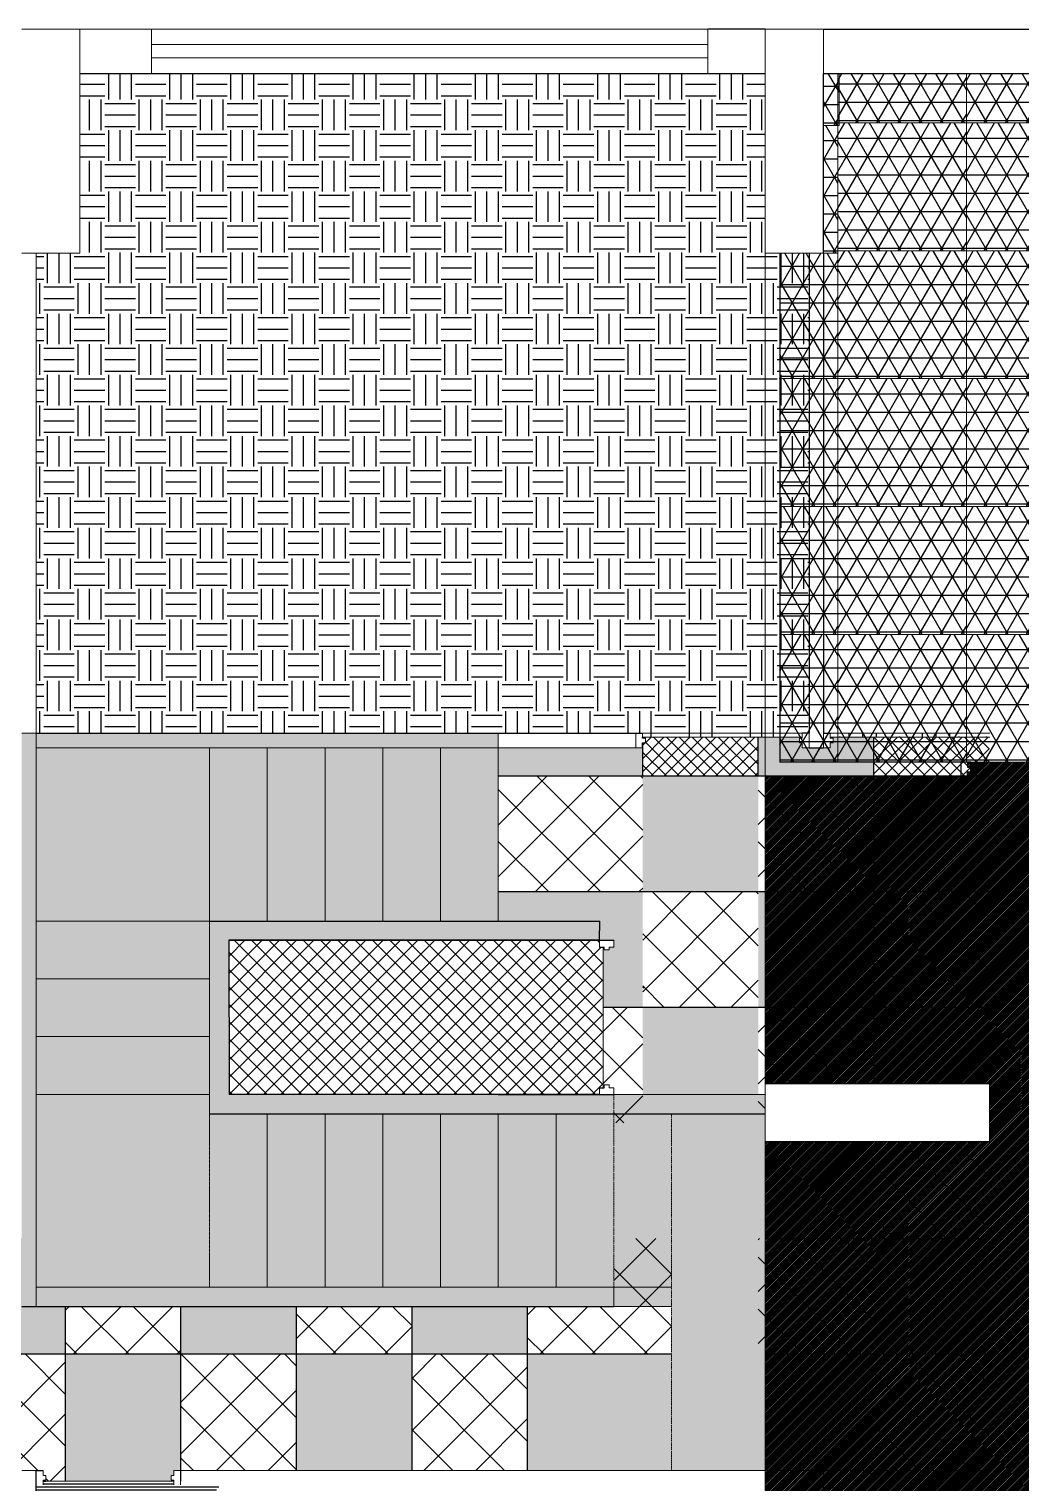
# Model space of a CAD drawing. Header units: millimetres. Extents: x 86441 to 190201, y 16532 to 98188.
# Drawn here: x 159692 to 164845, y 67977 to 75523 of the extents above; entities that cross this region are included whole.
import ezdxf

# ---------------------------------------------------------------- set-up
doc = ezdxf.new("R2010")
doc.units = ezdxf.units.MM
doc.header["$LTSCALE"] = 0.1
doc.linetypes.add('ACAD_ISO02W100', pattern=[15, 12, -3])
doc.linetypes.add('ACAD_ISO03W100', pattern=[30, 12, -18])
doc.layers.add('COLUMN', color=1, linetype='Continuous', lineweight=0)
doc.layers.add('WINDOW', color=5, linetype='Continuous', lineweight=0)
doc.layers.add('door_cad-block.com', color=27, linetype='Continuous')
doc.layers.add('furniture', color=252, linetype='Continuous')
pattern_1 = [(45, (66582.33, 38346.5), (-134.70384, 134.70384), []), (135, (66582.33, 38346.5), (-134.70384, -134.70384), [])]
pattern_2 = [(0, (66582.33, 38346.5), (158.75, 158.75), [158.75, -158.75]), (0, (66582.33, 38406.02), (158.75, 158.75), [158.75, -158.75]), (0, (66582.33, 38465.56), (158.75, 158.75), [158.75, -158.75]), (90, (66602.18, 38485.4), (-158.75, 158.75), [158.75, -158.75]), (90, (66661.7, 38485.4), (-158.75, 158.75), [158.75, -158.75]), (90, (66721.24, 38485.4), (-158.75, 158.75), [158.75, -158.75])]

msp = doc.modelspace()

# ---------------------------------------------------------------- hatches: boundary and pattern name
at = {"true_color": 0xa9420f, "transparency": 33554687}
h = msp.add_hatch(dxfattribs=at)
h.set_pattern_fill('EARTH', color=34, scale=25)
h.set_pattern_definition(pattern_2)
h.paths.add_polyline_path([(163743.9, 74359), (163516.9, 74359), (163516.9, 75291.7), (159956.9, 75291.7), (159956.9, 74359), (159729.9, 74359), (159729.9, 71868), (163743.9, 71868)])
h.paths.add_polyline_path([(160013.5, 72057.7), (160013.5, 72026.7)], flags=16)
at = {"true_color": 0x004a5e, "transparency": 33554534}
h = msp.add_hatch(dxfattribs=at)
h.set_pattern_fill('NET3', color=138, scale=30)
h.set_pattern_definition([(0, (51587.36, 62272.775), (0, 95.25), []), (60, (51587.36, 62272.775), (-82.48892, 47.625), []), (120, (51587.36, 62272.775), (-82.48892, -47.625), [])])
h.paths.add_polyline_path([(163899.6, 75293), (163818.9, 75293), (163818.9, 75023.3), (163899.6, 75023.3)])
at = {"true_color": 0x004a5e, "transparency": 33554636}
h = msp.add_hatch(dxfattribs=at)
h.set_pattern_fill('NET3', color=138, scale=30)
h.set_pattern_definition([(0, (52248.97, 62285.275), (0, 95.25), []), (60, (52248.97, 62285.275), (-82.48892, 47.625), []), (120, (52248.97, 62285.275), (-82.48892, -47.625), [])])
h.paths.add_polyline_path([(164561.5, 75293), (163894.1, 75293), (163893.9, 75035.8), (164561.2, 75035.8)])
h = msp.add_hatch(dxfattribs=at)
h.set_pattern_fill('NET3', color=138, scale=30)
h.set_pattern_definition([(0, (52916.28, 62285.275), (0, 95.25), []), (60, (52916.28, 62285.275), (-82.48892, 47.625), []), (120, (52916.28, 62285.275), (-82.48892, -47.625), [])])
h.paths.add_polyline_path([(165228.8, 75293), (164561.5, 75293), (164561.2, 75035.8), (165228.6, 75035.8)])
at = {"true_color": 0x004a5e, "transparency": 33554534}
h = msp.add_hatch(dxfattribs=at)
h.set_pattern_fill('NET3', color=138, scale=30)
h.set_pattern_definition([(0, (51581.665, 61609.13), (0, 95.25), []), (60, (51581.665, 61609.13), (-82.48892, 47.625), []), (120, (51581.665, 61609.13), (-82.48892, -47.625), [])])
h.paths.add_polyline_path([(163893.9, 75023.3), (163818.9, 75023.3), (163818.9, 74359.7), (163893.9, 74359.7)])
h = msp.add_hatch(dxfattribs=at)
h.set_pattern_fill('NET3', color=138, scale=30)
h.set_pattern_definition([(0, (52248.97, 61621.63), (0, 95.25), []), (60, (52248.97, 61621.63), (-82.48892, 47.625), []), (120, (52248.97, 61621.63), (-82.48892, -47.625), [])])
h.paths.add_polyline_path([(164561.2, 75035.8), (163893.9, 75035.8), (163893.9, 74372.2), (164561.2, 74372.2)])
h = msp.add_hatch(dxfattribs=at)
h.set_pattern_fill('NET3', color=138, scale=30)
h.set_pattern_definition([(0, (52916.28, 61621.63), (0, 95.25), []), (60, (52916.28, 61621.63), (-82.48892, 47.625), []), (120, (52916.28, 61621.63), (-82.48892, -47.625), [])])
h.paths.add_polyline_path([(165228.6, 75035.8), (164561.2, 75035.8), (164561.2, 74372.2), (165228.6, 74372.2)])
at = {"true_color": 0x004a5e, "transparency": 33554572}
h = msp.add_hatch(dxfattribs=at)
h.set_pattern_fill('NET3', color=138, scale=30)
h.set_pattern_definition([(0, (51581.665, 60957.99), (0, 95.25), []), (60, (51581.665, 60957.99), (-82.48892, 47.625), []), (120, (51581.665, 60957.99), (-82.48892, -47.625), [])])
h.paths.add_polyline_path([(163893.9, 74359), (163591.9, 74359), (163591.9, 73708.5), (163893.9, 73708.5)])
at = {"true_color": 0x004a5e, "transparency": 33554636}
h = msp.add_hatch(dxfattribs=at)
h.set_pattern_fill('NET3', color=138, scale=30)
h.set_pattern_definition([(0, (52248.97, 60957.99), (0, 95.25), []), (60, (52248.97, 60957.99), (-82.48892, 47.625), []), (120, (52248.97, 60957.99), (-82.48892, -47.625), [])])
h.paths.add_polyline_path([(164561.2, 74372.2), (163893.9, 74372.2), (163893.9, 73708.5), (164561.2, 73708.5)])
h = msp.add_hatch(dxfattribs=at)
h.set_pattern_fill('NET3', color=138, scale=30)
h.set_pattern_definition([(0, (52916.28, 60957.99), (0, 95.25), []), (60, (52916.28, 60957.99), (-82.48892, 47.625), []), (120, (52916.28, 60957.99), (-82.48892, -47.625), [])])
h.paths.add_polyline_path([(165228.6, 74372.2), (164561.2, 74372.2), (164561.2, 73708.5), (165228.6, 73708.5)])
at = {"true_color": 0x004a5e, "transparency": 33554572}
h = msp.add_hatch(dxfattribs=at)
h.set_pattern_fill('NET3', color=138, scale=30)
h.set_pattern_definition([(0, (51581.665, 60294.34), (0, 95.25), []), (60, (51581.665, 60294.34), (-82.48892, 47.625), []), (120, (51581.665, 60294.34), (-82.48892, -47.625), [])])
h.paths.add_polyline_path([(163893.9, 73708.5), (163591.9, 73708.5), (163591.9, 73044.9), (163893.9, 73044.9)])
at = {"true_color": 0x004a5e, "transparency": 33554534}
h = msp.add_hatch(dxfattribs=at)
h.set_pattern_fill('NET3', color=138, scale=30)
h.set_pattern_definition([(0, (52248.97, 60294.34), (0, 95.25), []), (60, (52248.97, 60294.34), (-82.48892, 47.625), []), (120, (52248.97, 60294.34), (-82.48892, -47.625), [])])
h.paths.add_polyline_path([(164561.2, 73708.5), (163893.9, 73708.5), (163893.9, 73044.9), (164561.2, 73044.9)])
h = msp.add_hatch(dxfattribs=at)
h.set_pattern_fill('NET3', color=138, scale=30)
h.set_pattern_definition([(0, (52916.28, 60294.34), (0, 95.25), []), (60, (52916.28, 60294.34), (-82.48892, 47.625), []), (120, (52916.28, 60294.34), (-82.48892, -47.625), [])])
h.paths.add_polyline_path([(165228.6, 73708.5), (164561.2, 73708.5), (164561.2, 73044.9), (165228.6, 73044.9)])
at = {"true_color": 0x004a5e, "transparency": 33554572}
h = msp.add_hatch(dxfattribs=at)
h.set_pattern_fill('NET3', color=138, scale=30)
h.set_pattern_definition([(0, (51581.665, 59630.7), (0, 95.25), []), (60, (51581.665, 59630.7), (-82.48892, 47.625), []), (120, (51581.665, 59630.7), (-82.48892, -47.625), [])])
h.paths.add_polyline_path([(163893.9, 73044.9), (163591.9, 73044.9), (163591.9, 72381.3), (163893.9, 72381.3)])
at = {"true_color": 0x004a5e, "transparency": 33554636}
h = msp.add_hatch(dxfattribs=at)
h.set_pattern_fill('NET3', color=138, scale=30)
h.set_pattern_definition([(0, (52248.97, 59630.7), (0, 95.25), []), (60, (52248.97, 59630.7), (-82.48892, 47.625), []), (120, (52248.97, 59630.7), (-82.48892, -47.625), [])])
h.paths.add_polyline_path([(164561.2, 73044.9), (163893.9, 73044.9), (163893.9, 72381.3), (164561.2, 72381.3)])
h = msp.add_hatch(dxfattribs=at)
h.set_pattern_fill('NET3', color=138, scale=30)
h.set_pattern_definition([(0, (52916.28, 59630.7), (0, 95.25), []), (60, (52916.28, 59630.7), (-82.48892, 47.625), []), (120, (52916.28, 59630.7), (-82.48892, -47.625), [])])
h.paths.add_polyline_path([(165228.6, 73044.9), (164561.2, 73044.9), (164561.2, 72381.3), (165228.6, 72381.3)])
at = {"true_color": 0x004a5e, "transparency": 33554572}
h = msp.add_hatch(dxfattribs=at)
h.set_pattern_fill('NET3', color=138, scale=30)
h.set_pattern_definition([(0, (51581.665, 58967.06), (0, 95.25), []), (60, (51581.665, 58967.06), (-82.48892, 47.625), []), (120, (51581.665, 58967.06), (-82.48892, -47.625), [])])
h.paths.add_polyline_path([(163893.9, 72381.3), (163591.9, 72381.3), (163591.9, 71717.6), (163893.9, 71717.6)])
at = {"true_color": 0x004a5e, "transparency": 33554534}
h = msp.add_hatch(dxfattribs=at)
h.set_pattern_fill('NET3', color=138, scale=30)
h.set_pattern_definition([(0, (52248.97, 58967.06), (0, 95.25), []), (60, (52248.97, 58967.06), (-82.48892, 47.625), []), (120, (52248.97, 58967.06), (-82.48892, -47.625), [])])
h.paths.add_polyline_path([(164561.2, 72381.3), (163893.9, 72381.3), (163893.9, 71717.6), (164561.2, 71717.6)])
h = msp.add_hatch(dxfattribs=at)
h.set_pattern_fill('NET3', color=138, scale=30)
h.set_pattern_definition([(0, (52916.28, 58967.06), (0, 95.25), []), (60, (52916.28, 58967.06), (-82.48892, 47.625), []), (120, (52916.28, 58967.06), (-82.48892, -47.625), [])])
h.paths.add_polyline_path([(165228.6, 72381.3), (164561.2, 72381.3), (164561.2, 71717.6), (165228.6, 71717.6)])
at = {"transparency": 33554684}
h = msp.add_hatch(color=25, dxfattribs=at)
h.dxf.hatch_style = 1
h.paths.add_polyline_path([(162129.9, 71868), (159729.9, 71868), (159729.9, 71793), (162129.9, 71793)])
h.paths.add_polyline_path([(159729.9, 71868), (159654.9, 71868), (159654.9, 70209), (159654.9, 68893), (159729.9, 68893)])
h.paths.add_polyline_path([(162729.9, 68993), (162129.9, 68993), (159729.9, 68993), (159729.9, 68893), (162729.9, 68893)])
at = {"true_color": 0xc7c8ca, "transparency": 33554687}
h = msp.add_hatch(color=9, dxfattribs=at)
h.dxf.hatch_style = 1
h.paths.add_polyline_path([(164079.9, 71848), (163853.9, 71848), (163853.9, 71843), (163868.9, 71843), (163868.9, 71818), (163853.9, 71818), (163853.9, 71793), (163818.9, 71793), (163743.9, 71793), (163708.9, 71793), (163708.9, 71818), (163693.9, 71818), (163693.9, 71843), (163708.9, 71843), (163708.9, 71848), (163479.9, 71848), (163479.9, 71646), (164079.9, 71646)])
h.paths.add_polyline_path([(162879.9, 71793), (162843.9, 71793), (162129.9, 71793), (162129.9, 71646), (162879.9, 71646)])
at = {"true_color": 0xa9420f, "transparency": 33554687}
h = msp.add_hatch(dxfattribs=at)
h.set_pattern_fill('EARTH', color=34, scale=25)
h.set_pattern_definition(pattern_2)
h.paths.add_polyline_path([(163708.9, 71868), (162878.9, 71868), (162878.9, 71848), (163708.9, 71848)])
at = {"true_color": 0xc7c8ca, "transparency": 33554687}
h = msp.add_hatch(dxfattribs=at)
h.set_pattern_fill('ANSI37', color=9, scale=15)
h.set_pattern_definition([(45, (66582.33, 38346.493), (-33.67596, 33.67596), []), (135, (66582.33, 38346.493), (-33.67596, -33.67596), [])])
h.paths.add_polyline_path([(162879.9, 71818), (162878.9, 71818), (162878.9, 71793), (162879.9, 71793)], flags=17)
h.paths.add_polyline_path([(163479.9, 71848), (162878.9, 71848), (162878.9, 71843), (162893.9, 71843), (162893.9, 71818), (162879.9, 71818), (162879.9, 71646), (163479.9, 71646)])
h.paths.add_polyline_path([(164681.9, 71793), (164683.9, 71793), (164683.9, 71818), (164668.9, 71818), (164668.9, 71843), (164683.9, 71843), (164683.9, 71848), (164079.9, 71848), (164079.9, 71646), (164681.9, 71646)])
at = {"true_color": 0x4e554b, "transparency": 33554687}
h = msp.add_hatch(dxfattribs=at)
h.set_pattern_fill('EARTH', color=251, scale=30)
h.set_pattern_definition([(0, (66582.33, 38346.5), (190.5, 190.5), [190.5, -190.5]), (0, (66582.33, 38417.93), (190.5, 190.5), [190.5, -190.5]), (0, (66582.33, 38489.37), (190.5, 190.5), [190.5, -190.5]), (90, (66606.14, 38513.18), (-190.5, 190.5), [190.5, -190.5]), (90, (66677.58, 38513.18), (-190.5, 190.5), [190.5, -190.5]), (90, (66749.02, 38513.18), (-190.5, 190.5), [190.5, -190.5])])
h.paths.add_polyline_path([(164683.9, 71868), (163853.9, 71868), (163853.9, 71848), (164683.9, 71848)])
at = {"transparency": 33554687}
h = msp.add_hatch(color=256, dxfattribs=at)
h.dxf.hatch_style = 1
h.set_gradient(color1=(153, 95, 76), color2=(118, 67, 44), tint=1)
h.paths.add_polyline_path([(160629.9, 71793), (159729.9, 71793), (159729.9, 70893), (160629.9, 70893)])
h = msp.add_hatch(color=256, dxfattribs=at)
h.dxf.hatch_style = 1
h.set_gradient(color1=(153, 95, 76), color2=(118, 67, 44), tint=1)
h.paths.add_polyline_path([(160929.9, 71793), (160629.9, 71793), (160629.9, 70893), (160929.9, 70893)])
h = msp.add_hatch(color=256, dxfattribs=at)
h.dxf.hatch_style = 1
h.set_gradient(color1=(153, 95, 76), color2=(118, 67, 44), tint=1)
h.paths.add_polyline_path([(161229.9, 71793), (160929.9, 71793), (160929.9, 70893), (161229.9, 70893)])
h = msp.add_hatch(color=256, dxfattribs=at)
h.dxf.hatch_style = 1
h.set_gradient(color1=(153, 95, 76), color2=(118, 67, 44), tint=1)
h.paths.add_polyline_path([(161529.9, 71793), (161229.9, 71793), (161229.9, 70893), (161529.9, 70893)])
h = msp.add_hatch(color=256, dxfattribs=at)
h.dxf.hatch_style = 1
h.set_gradient(color1=(153, 95, 76), color2=(118, 67, 44), tint=1)
h.paths.add_polyline_path([(161829.9, 71793), (161529.9, 71793), (161529.9, 70893), (161829.9, 70893)])
h = msp.add_hatch(color=256, dxfattribs=at)
h.dxf.hatch_style = 1
h.set_gradient(color1=(153, 95, 76), color2=(118, 67, 44), tint=1)
h.paths.add_polyline_path([(162129.9, 71793), (161829.9, 71793), (161829.9, 70893), (162129.9, 70893)])
at = {"true_color": 0x939598, "transparency": 33554687}
h = msp.add_hatch(dxfattribs=at)
h.set_pattern_fill('ANSI32', color=252)
h.set_pattern_definition([(45, (57119.066, 38086.316), (-6.7351921, 6.7351921), []), (45, (57123.556, 38086.316), (-6.7351921, 6.7351921), [])])
h.paths.add_polyline_path([(165281.9, 71642.6), (165246.9, 71642.6), (165246.9, 71667.6), (165231.9, 71667.6), (165231.9, 71692.6), (165246.9, 71692.6), (165246.9, 71717.6), (165228.6, 71717.6), (164566.9, 71717.6), (164566.9, 71692.6), (164581.9, 71692.6), (164581.9, 71667.6), (164566.9, 71667.6), (164566.9, 71642.6), (164531.9, 71642.6), (163818.9, 71642.6), (163516.9, 71642.6), (163516.9, 70050), (164681.9, 70050), (164681.9, 69748), (163516.9, 69748), (163516.9, 69503), (163516.9, 68748), (163516.9, 68648), (163516.9, 67104), (163818.9, 67104), (164566.9, 67104), (164566.9, 67079), (164581.9, 67079), (164581.9, 67049), (165228.6, 67049), (165231.9, 67049), (165231.9, 67079), (165246.9, 67079), (165246.9, 67104), (165281.9, 67104)])
at = {"true_color": 0xc7c8ca, "transparency": 33554687}
h = msp.add_hatch(dxfattribs=at)
h.set_pattern_fill('ANSI37', color=9, scale=60)
h.set_pattern_definition(pattern_1)
h.paths.add_polyline_path([(162879.9, 71646), (162129.9, 71646), (162129.9, 71046), (162879.9, 71046)])
h = msp.add_hatch(color=9, dxfattribs=at)
h.dxf.hatch_style = 1
h.paths.add_polyline_path([(163479.9, 71646), (162879.9, 71646), (162879.9, 71046), (163479.9, 71046)])
h = msp.add_hatch(dxfattribs=at)
h.set_pattern_fill('ANSI37', color=9, scale=60)
h.set_pattern_definition(pattern_1)
h.paths.add_polyline_path([(164079.9, 71646), (163479.9, 71646), (163479.9, 71046), (164079.9, 71046)])
h = msp.add_hatch(color=9, dxfattribs=at)
h.dxf.hatch_style = 1
h.paths.add_polyline_path([(164681.9, 71646), (164079.9, 71646), (164079.9, 71046), (164681.9, 71046)])
h = msp.add_hatch(color=9, dxfattribs=at)
h.dxf.hatch_style = 1
h.paths.add_polyline_path([(162879.9, 71046), (162129.9, 71046), (162129.9, 70893), (162656.9, 70893), (162654.9, 70793), (162729.9, 70793), (162729.9, 70758), (162704.9, 70758), (162704.9, 70743), (162679.9, 70743), (162679.9, 70758), (162674.9, 70758), (162674.9, 70446), (162879.9, 70446)])
h = msp.add_hatch(dxfattribs=at)
h.set_pattern_fill('ANSI37', color=9, scale=60)
h.set_pattern_definition(pattern_1)
h.paths.add_polyline_path([(163479.9, 71046), (162879.9, 71046), (162879.9, 70446), (163479.9, 70446)])
h = msp.add_hatch(color=9, dxfattribs=at)
h.dxf.hatch_style = 1
h.paths.add_polyline_path([(164079.9, 71046), (163479.9, 71046), (163479.9, 70446), (164079.9, 70446)])
h = msp.add_hatch(dxfattribs=at)
h.set_pattern_fill('ANSI37', color=9, scale=60)
h.set_pattern_definition(pattern_1)
h.paths.add_polyline_path([(164681.9, 71046), (164079.9, 71046), (164079.9, 70446), (164681.9, 70446)])
at = {"transparency": 33554687}
h = msp.add_hatch(color=256, dxfattribs=at)
h.dxf.hatch_style = 1
h.set_gradient(color1=(153, 95, 76), color2=(118, 67, 44), tint=1)
h.paths.add_polyline_path([(160629.9, 70893), (159729.9, 70893), (159729.9, 70593), (160629.9, 70593)])
at = {"true_color": 0x76432c, "transparency": 33554687}
h = msp.add_hatch(color=17, dxfattribs=at)
h.dxf.hatch_style = 1
h.paths.add_polyline_path([(162654.9, 70793), (162656.9, 70893), (162129.9, 70893), (160629.9, 70893), (160629.9, 69893), (162129.9, 69893), (162729.9, 69893), (162729.9, 69993), (162654.9, 69993), (162129.9, 69993), (160731.4, 69993), (160729.9, 70793)])
at = {"transparency": 33554687}
h = msp.add_hatch(color=256, dxfattribs=at)
h.dxf.hatch_style = 1
h.set_gradient(color1=(153, 95, 76), color2=(118, 67, 44), tint=1)
h.paths.add_polyline_path([(160629.9, 70593), (159729.9, 70593), (159729.9, 70293), (160629.9, 70293)])
at = {"true_color": 0xc7c8ca, "transparency": 33554687}
h = msp.add_hatch(dxfattribs=at)
h.set_pattern_fill('ANSI37', color=9, scale=60)
h.set_pattern_definition(pattern_1)
h.paths.add_polyline_path([(162879.9, 70446), (162674.9, 70446), (162674.9, 70028), (162679.9, 70043), (162704.9, 70043), (162704.9, 70028), (162729.9, 70028), (162729.9, 69993), (162729.9, 69846), (162879.9, 69846)])
h = msp.add_hatch(color=9, dxfattribs=at)
h.dxf.hatch_style = 1
h.paths.add_polyline_path([(163479.9, 70446), (162879.9, 70446), (162879.9, 69846), (163479.9, 69846)])
h = msp.add_hatch(dxfattribs=at)
h.set_pattern_fill('ANSI37', color=9, scale=60)
h.set_pattern_definition(pattern_1)
h.paths.add_polyline_path([(164079.9, 70446), (163479.9, 70446), (163479.9, 69846), (163516.9, 69846), (163516.9, 70050), (164079.9, 70050)])
h = msp.add_hatch(color=9, dxfattribs=at)
h.dxf.hatch_style = 1
h.paths.add_polyline_path([(164681.9, 70446), (164079.9, 70446), (164079.9, 70050), (164681.9, 70050)])
at = {"transparency": 33554687}
h = msp.add_hatch(color=256, dxfattribs=at)
h.dxf.hatch_style = 1
h.set_gradient(color1=(153, 95, 76), color2=(118, 67, 44), tint=1)
h.paths.add_polyline_path([(160629.9, 70293), (159729.9, 70293), (159729.9, 69993), (160629.9, 69993)])
h = msp.add_hatch(color=256, dxfattribs=at)
h.dxf.hatch_style = 1
h.set_gradient(color1=(153, 95, 76), color2=(118, 67, 44), tint=1)
h.paths.add_polyline_path([(160629.9, 69893), (160629.9, 69993), (159729.9, 69993), (159729.9, 68993), (160629.9, 68993)])
at = {"transparency": 33554684}
h = msp.add_hatch(color=25, dxfattribs=at)
h.dxf.hatch_style = 1
h.paths.add_polyline_path([(163479.9, 69993), (162729.9, 69993), (162729.9, 69893), (163479.9, 69893)])
at = {"true_color": 0x76432c, "transparency": 33554684}
h = msp.add_hatch(color=17, dxfattribs=at)
h.dxf.hatch_style = 1
h.paths.add_polyline_path([(163516.9, 69993), (162729.9, 69993), (162729.9, 69893), (163516.9, 69893)])
at = {"transparency": 33554687}
h = msp.add_hatch(color=256, dxfattribs=at)
h.dxf.hatch_style = 1
h.set_gradient(color1=(153, 95, 76), color2=(118, 67, 44), tint=1)
h.paths.add_polyline_path([(160929.9, 69893), (160629.9, 69893), (160629.9, 68993), (160929.9, 68993)])
h = msp.add_hatch(color=256, dxfattribs=at)
h.dxf.hatch_style = 1
h.set_gradient(color1=(153, 95, 76), color2=(118, 67, 44), tint=1)
h.paths.add_polyline_path([(161229.9, 69893), (160929.9, 69893), (160929.9, 68993), (161229.9, 68993)])
h = msp.add_hatch(color=256, dxfattribs=at)
h.dxf.hatch_style = 1
h.set_gradient(color1=(153, 95, 76), color2=(118, 67, 44), tint=1)
h.paths.add_polyline_path([(161529.9, 69893), (161229.9, 69893), (161229.9, 68993), (161529.9, 68993)])
h = msp.add_hatch(color=256, dxfattribs=at)
h.dxf.hatch_style = 1
h.set_gradient(color1=(153, 95, 76), color2=(118, 67, 44), tint=1)
h.paths.add_polyline_path([(161829.9, 69893), (161529.9, 69893), (161529.9, 68993), (161829.9, 68993)])
h = msp.add_hatch(color=256, dxfattribs=at)
h.dxf.hatch_style = 1
h.set_gradient(color1=(153, 95, 76), color2=(118, 67, 44), tint=1)
h.paths.add_polyline_path([(162129.9, 69893), (161829.9, 69893), (161829.9, 68993), (162129.9, 68993)])
h = msp.add_hatch(color=256, dxfattribs=at)
h.dxf.hatch_style = 1
h.set_gradient(color1=(153, 95, 76), color2=(118, 67, 44), tint=1)
h.paths.add_polyline_path([(162429.9, 69893), (162129.9, 69893), (162129.9, 68993), (162429.9, 68993)])
h = msp.add_hatch(color=256, dxfattribs=at)
h.dxf.hatch_style = 1
h.set_gradient(color1=(153, 95, 76), color2=(118, 67, 44), tint=1)
h.paths.add_polyline_path([(162879.9, 69893), (162729.9, 69893), (162729.9, 69246), (162879.9, 69246)])
h.paths.add_polyline_path([(163029.9, 69893), (162879.9, 69893), (162879.9, 69246), (163029.9, 69246)])
h.paths.add_polyline_path([(163029.9, 69246), (162879.9, 69246), (162879.9, 68993), (163029.9, 68993)])
h.paths.add_polyline_path([(162879.9, 69246), (162729.9, 69246), (162729.9, 68993), (162879.9, 68993)])
h.paths.add_polyline_path([(162429.9, 68993), (162729.9, 68993), (162729.9, 69893), (162429.9, 69893)])
at = {"true_color": 0x000000, "transparency": 33554518}
h = msp.add_hatch(color=18, dxfattribs=at)
h.dxf.hatch_style = 1
h.set_gradient(color1=(118, 67, 44), color2=(153, 95, 76), tint=1, name='HEMISPHERICAL')
h.paths.add_polyline_path([(163029.9, 69893), (162729.9, 69893), (162729.9, 68993), (163029.9, 68993)])
at = {"true_color": 0x000000, "transparency": 33554684}
h = msp.add_hatch(color=18, dxfattribs=at)
h.dxf.hatch_style = 1
h.set_gradient(color1=(118, 67, 44), color2=(153, 95, 76), name='CURVED')
h.paths.add_polyline_path([(163479.9, 69893), (163029.9, 69893), (163029.9, 68041), (163479.9, 68041)])
h = msp.add_hatch(color=18, dxfattribs=at)
h.dxf.hatch_style = 1
h.set_gradient(color1=(118, 67, 44), color2=(153, 95, 76), name='CURVED')
h.paths.add_polyline_path([(163516.9, 69246), (163479.9, 69246), (163479.9, 68646), (163516.9, 68646)])
h.paths.add_polyline_path([(163479.9, 69893), (163029.9, 69893), (163029.9, 68041), (163479.9, 68041)])
h.paths.add_polyline_path([(163516.9, 69893), (163479.9, 69893), (163479.9, 69246), (163516.9, 69246)])
h.paths.add_polyline_path([(163516.9, 68646), (163479.9, 68646), (163479.9, 68041), (163516.9, 68041)])
at = {"true_color": 0xc7c8ca, "transparency": 33554687}
h = msp.add_hatch(color=9, dxfattribs=at)
h.dxf.hatch_style = 1
h.paths.add_polyline_path([(162879.9, 69846), (162729.9, 69846), (162729.9, 69246), (162879.9, 69246)])
h = msp.add_hatch(color=9, dxfattribs=at)
h.dxf.hatch_style = 1
h.paths.add_polyline_path([(164079.9, 69748), (163516.9, 69748), (163516.9, 69846), (163479.9, 69846), (163479.9, 69246), (164079.9, 69246)])
h = msp.add_hatch(dxfattribs=at)
h.set_pattern_fill('ANSI37', color=9, scale=60)
h.set_pattern_definition(pattern_1)
h.paths.add_polyline_path([(164679.9, 69748), (164079.9, 69748), (164079.9, 69246), (164679.9, 69246)])
h = msp.add_hatch(color=9, dxfattribs=at)
h.dxf.hatch_style = 1
h.paths.add_polyline_path([(159879.9, 68893), (159654.9, 68893), (159654.9, 69246), (159279.9, 69246), (159279.9, 68646), (159879.9, 68646)])
h = msp.add_hatch(dxfattribs=at)
h.set_pattern_fill('ANSI37', color=9, scale=60)
h.set_pattern_definition(pattern_1)
h.paths.add_polyline_path([(163029.9, 69246), (162729.9, 69246), (162729.9, 68993), (162729.9, 68893), (162279.9, 68893), (162279.9, 68646), (163029.9, 68646)])
h = msp.add_hatch(dxfattribs=at)
h.set_pattern_fill('ANSI37', color=9, scale=60)
h.set_pattern_definition(pattern_1)
h.paths.add_polyline_path([(164079.9, 69246), (163479.9, 69246), (163479.9, 68646), (164079.9, 68646)])
h = msp.add_hatch(color=9, dxfattribs=at)
h.dxf.hatch_style = 1
h.paths.add_polyline_path([(164679.9, 69246), (164079.9, 69246), (164079.9, 68646), (164679.9, 68646)])
at = {"transparency": 33554684}
h = msp.add_hatch(color=25, dxfattribs=at)
h.dxf.hatch_style = 1
h.paths.add_polyline_path([(163029.9, 68993), (162729.9, 68993), (162729.9, 68893), (163029.9, 68893)])
at = {"true_color": 0xc7c8ca, "transparency": 33554687}
h = msp.add_hatch(dxfattribs=at)
h.set_pattern_fill('ANSI37', color=9, scale=60)
h.set_pattern_definition(pattern_1)
h.paths.add_polyline_path([(160479.9, 68893), (159879.9, 68893), (159879.9, 68646), (160479.9, 68646)])
h = msp.add_hatch(color=9, dxfattribs=at)
h.dxf.hatch_style = 1
h.paths.add_polyline_path([(161079.9, 68893), (160479.9, 68893), (160479.9, 68646), (161079.9, 68646)])
h = msp.add_hatch(dxfattribs=at)
h.set_pattern_fill('ANSI37', color=9, scale=60)
h.set_pattern_definition(pattern_1)
h.paths.add_polyline_path([(161679.9, 68893), (161079.9, 68893), (161079.9, 68646), (161679.9, 68646)])
h = msp.add_hatch(color=9, dxfattribs=at)
h.dxf.hatch_style = 1
h.paths.add_polyline_path([(162279.9, 68893), (161679.9, 68893), (161679.9, 68646), (162279.9, 68646)])
h = msp.add_hatch(dxfattribs=at)
h.set_pattern_fill('ANSI37', color=9, scale=60)
h.set_pattern_definition(pattern_1)
h.paths.add_polyline_path([(159879.9, 68646), (159279.9, 68646), (159279.9, 67986), (159614.9, 67986), (159619.9, 67986), (159619.9, 67991), (159604.9, 67991), (159604.9, 68016), (159619.9, 68016), (159619.9, 68041), (159654.9, 68041), (159764.9, 68041), (159764.9, 68016), (159779.9, 68016), (159779.9, 67991), (159764.9, 67991), (159764.9, 67986), (159879.9, 67986)])
h = msp.add_hatch(color=9, dxfattribs=at)
h.dxf.hatch_style = 1
h.paths.add_polyline_path([(160479.9, 68646), (159879.9, 68646), (159879.9, 67986), (160429.9, 67986), (160429.9, 68016), (160444.9, 68016), (160444.9, 68041), (160479.9, 68041)])
h = msp.add_hatch(dxfattribs=at)
h.set_pattern_fill('ANSI37', color=9, scale=60)
h.set_pattern_definition(pattern_1)
h.paths.add_polyline_path([(161079.9, 68646), (160479.9, 68646), (160479.9, 68041), (161079.9, 68041)])
h = msp.add_hatch(color=9, dxfattribs=at)
h.dxf.hatch_style = 1
h.paths.add_polyline_path([(161679.9, 68646), (161079.9, 68646), (161079.9, 68041), (161679.9, 68041)])
h = msp.add_hatch(dxfattribs=at)
h.set_pattern_fill('ANSI37', color=9, scale=60)
h.set_pattern_definition(pattern_1)
h.paths.add_polyline_path([(162279.9, 68646), (161679.9, 68646), (161679.9, 68041), (162279.9, 68041)])
h = msp.add_hatch(color=9, dxfattribs=at)
h.dxf.hatch_style = 1
h.paths.add_polyline_path([(163029.9, 68646), (162279.9, 68646), (162279.9, 68041), (163029.9, 68041)])
h = msp.add_hatch(color=9, dxfattribs=at)
h.dxf.hatch_style = 1
h.paths.add_polyline_path([(164079.9, 68646), (163479.9, 68646), (163479.9, 68041), (164079.9, 68041)])
h = msp.add_hatch(dxfattribs=at)
h.set_pattern_fill('ANSI37', color=9, scale=60)
h.set_pattern_definition(pattern_1)
h.paths.add_polyline_path([(164679.9, 68646), (164079.9, 68646), (164079.9, 68041), (164679.9, 68041)])
h = msp.add_hatch(dxfattribs=at)
h.set_pattern_fill('ANSI37', color=9, scale=60)
h.set_pattern_definition(pattern_1)
h.paths.add_polyline_path([(164079.9, 68041), (163818.9, 68041), (163818.9, 67446), (164079.9, 67446)])
h = msp.add_hatch(color=9, dxfattribs=at)
h.dxf.hatch_style = 1
h.paths.add_polyline_path([(164679.9, 68041), (164079.9, 68041), (164079.9, 67446), (164679.9, 67446)])
at = {"true_color": 0x65502f, "transparency": 33554687}
h = msp.add_hatch(dxfattribs=at)
h.set_pattern_fill('_USER', color=59, scale=15, pattern_type=0)
h.set_pattern_definition([(0, (66582.332, 38346.493), (0, 15), [])])
h.paths.add_polyline_path([(160685.3, 67966), (160444.9, 67966), (160444.9, 67986), (159764.9, 67986), (159764.9, 67966), (159729.9, 67966), (159729.9, 67814), (160567.7, 67814)])
h.paths.add_polyline_path([(160567.7, 67814), (160262.3, 67814), (160262.3, 67418.6)])
at = {"true_color": 0xc7c8ca, "transparency": 33554687}
h = msp.add_hatch(color=9, dxfattribs=at)
h.dxf.hatch_style = 1
h.paths.add_polyline_path([(160444.9, 67991), (160429.9, 67991), (160429.9, 67986), (160444.9, 67986)])
at = {"layer": 'furniture', "true_color": 0x7c6e39, "transparency": 33554687}
h = msp.add_hatch(dxfattribs=at)
h.set_pattern_fill('ANSI37', color=47, scale=20)
h.set_pattern_definition([(45, (66582.33, 38346.49), (-44.90128, 44.90128), []), (135, (66582.33, 38346.49), (-44.90128, -44.90128), [])])
h.paths.add_polyline_path([(162674.9, 70758), (162654.9, 70758), (162654.9, 70793), (162129.9, 70793), (160729.9, 70793), (160729.9, 69993), (162129.9, 69993), (162654.9, 69993), (162654.9, 70028), (162674.9, 70028)])

# ---------------------------------------------------------------- linework, layer by layer
at = {"color": 18, "lineweight": 5, "true_color": 0x000000, "transparency": 33554687}
for p, q in [((159956.9, 75523), (163217.9, 75523)), ((163818.9, 75523), (168233.9, 75523)), ((163516.9, 75293), (159956.9, 75293)), ((168233.9, 75293), (163818.9, 75293))]:
    msp.add_line(p, q, dxfattribs=at)
at = {"color": 18, "true_color": 0x000000, "transparency": 33554687}
for p, q in [((163516.9, 75523), (163217.9, 75523)), ((163818.9, 75523), (168463.9, 75523)), ((163818.9, 75293), (168234, 75293))]:
    msp.add_line(p, q, dxfattribs=at)
at = {"transparency": 33554687}
for p, q in [((159956.9, 75293), (163516.9, 75293)), ((163818.9, 75293), (168233.9, 75293)), ((163818.9, 74359), (163818.9, 75293)), ((163591.9, 74359), (163591.9, 71717.6)), ((163743.9, 74359), (163743.9, 71868)), ((163818.9, 74359), (163818.9, 71868)), ((159729.9, 71868), (162843.9, 71868)), ((163743.9, 71793), (163818.9, 71793)), ((164531.9, 71717.6), (164531.9, 71642.6)), ((164531.9, 71717.6), (164531.9, 71642.6)), ((160729.9, 70793), (162129.9, 70793)), ((162654.9, 70793), (160729.9, 70793)), ((160729.9, 70793), (160731.4, 69993)), ((162879.9, 70549.2), (162885.2, 70547)), ((163516.9, 70050), (164681.9, 70050)), ((162654.9, 69993), (160731.4, 69993)), ((162129.9, 69993), (162729.9, 69993)), ((163516.9, 69748), (164681.9, 69748)), ((159654.9, 68893), (162729.9, 68893)), ((159879.9, 68893), (159879.9, 67986)), ((160479.9, 68893), (160479.9, 67986)), ((161079.9, 68893), (161079.9, 68041)), ((161679.9, 68893), (161679.9, 68041)), ((162279.9, 68893), (162279.9, 68041)), ((159729.9, 68041), (159764.9, 68041)), ((159729.9, 65980), (159729.9, 68041))]:
    msp.add_line(p, q, dxfattribs=at)
at = {"color": 37, "lineweight": 0, "true_color": 0x725934, "transparency": 33554687}
for p, q in [((163818.9, 75293), (163893.9, 75293)), ((163893.9, 75293), (168233.9, 75293))]:
    msp.add_line(p, q, dxfattribs=at)
at = {"color": 7, "lineweight": 5, "true_color": 0xffffff, "transparency": 33554687}
for p, q in [((163893.9, 75293), (163893.9, 74093)), ((163893.9, 74743), (163893.9, 74093)), ((163893.9, 73493), (163893.9, 74093)), ((163893.9, 73493), (163893.9, 72893)), ((160444.9, 67986), (159764.9, 67986))]:
    msp.add_line(p, q, dxfattribs=at)
at = {"color": 25, "lineweight": 9, "transparency": 33554687}
for p, q in [((159729.9, 74359), (159729.9, 68893)), ((163516.9, 65451), (163516.9, 74359)), ((163516.9, 74359), (163516.9, 71642.6)), ((163591.9, 74359.7), (163591.9, 71717.6)), ((163743.9, 71868), (163743.9, 74359)), ((163818.9, 74359), (163818.9, 71868)), ((159729.9, 71868), (159654.9, 71868)), ((162843.9, 71868), (159729.9, 71868)), ((162129.9, 71793), (162129.9, 71868)), ((162843.9, 71868), (162843.9, 71793)), ((162843.9, 71868), (162878.9, 71868)), ((162878.9, 71868), (162878.9, 71843)), ((163708.9, 71868), (162878.9, 71868)), ((162878.9, 71843), (162893.9, 71843)), ((162893.9, 71843), (162893.9, 71818)), ((163708.9, 71843), (163693.9, 71843)), ((163693.9, 71843), (163693.9, 71818)), ((163708.9, 71868), (163708.9, 71843)), ((163708.9, 71868), (163743.9, 71868)), ((163743.9, 71868), (163743.9, 71793)), ((163818.9, 71868), (163818.9, 71793)), ((163853.9, 71868), (163853.9, 71843)), ((163853.9, 71868), (164683.9, 71868)), ((163853.9, 71843), (163868.9, 71843)), ((163868.9, 71843), (163868.9, 71818)), ((159729.9, 71793), (162843.9, 71793)), ((162843.9, 71793), (162878.9, 71793)), ((162878.9, 71818), (162893.9, 71818)), ((162878.9, 71818), (162878.9, 71793)), ((163708.9, 71818), (163693.9, 71818)), ((163708.9, 71793), (163708.9, 71818)), ((163743.9, 71793), (163708.9, 71793)), ((163818.9, 71793), (163853.9, 71793)), ((163853.9, 71793), (163853.9, 71818)), ((163853.9, 71818), (163868.9, 71818)), ((164566.9, 71717.6), (163591.9, 71717.6)), ((163818.9, 71642.6), (163516.9, 71642.6)), ((164566.9, 71642.6), (163818.9, 71642.6))]:
    msp.add_line(p, q, dxfattribs=at)
at = {"color": 7, "true_color": 0xffffff, "transparency": 33554687}
for p, q in [((162843.9, 71868), (162878.9, 71868)), ((162878.9, 71868), (162878.9, 71868)), ((162878.9, 71843), (162878.9, 71848)), ((163708.9, 71868), (163708.9, 71868)), ((163743.9, 71868), (163708.9, 71868)), ((163818.9, 71868), (163853.9, 71868)), ((163853.9, 71868), (163853.9, 71868)), ((164079.9, 71646), (164079.9, 71848)), ((162878.9, 71793), (162878.9, 71818)), ((164583.5, 71717.6), (163591.9, 71717.6)), ((162129.9, 70793), (162729.9, 70793)), ((162654.9, 70758), (162679.9, 70758)), ((162674.9, 70753), (162674.9, 70743)), ((162729.9, 70758), (162729.9, 70758)), ((162160.5, 69993), (162160.5, 69993)), ((162160.5, 69993), (162160.5, 69993)), ((162654.9, 70028), (162679.9, 70028)), ((162729.9, 70028), (162729.9, 70028)), ((159764.9, 68041), (159764.9, 68041)), ((160444.9, 68041), (160444.9, 68041)), ((159769.9, 67986), (159779.9, 67986))]:
    msp.add_line(p, q, dxfattribs=at)
at = {"color": 25, "lineweight": 0, "transparency": 33554687}
for p, q in [((163708.9, 71848), (162878.9, 71848)), ((163818.9, 71868), (163853.9, 71868)), ((163853.9, 71848), (164683.9, 71848)), ((160629.9, 70893), (160629.9, 71793)), ((162729.9, 70793), (162654.9, 70793)), ((162654.9, 70793), (162654.9, 70758)), ((162729.9, 70793), (162729.9, 70758)), ((162674.9, 70028), (162674.9, 70758)), ((162679.9, 70758), (162679.9, 70743)), ((162704.9, 70743), (162679.9, 70743)), ((162729.9, 70758), (162704.9, 70758)), ((162704.9, 70758), (162704.9, 70743)), ((162679.9, 70028), (162679.9, 70043)), ((162704.9, 70043), (162679.9, 70043)), ((162704.9, 70028), (162704.9, 70043)), ((162654.9, 69993), (162654.9, 70028)), ((163516.9, 69993), (162654.9, 69993)), ((162729.9, 70028), (162704.9, 70028)), ((162729.9, 69993), (162729.9, 70028))]:
    msp.add_line(p, q, dxfattribs=at)
at = {"color": 9, "true_color": 0xc7c8ca, "transparency": 33554687}
for p, q in [((163479.9, 71646), (163479.9, 71848)), ((162879.9, 71646), (162879.9, 71818)), ((162129.9, 71646), (164681.9, 71646)), ((164079.9, 71646), (164079.9, 70050)), ((162129.9, 71046), (164681.9, 71046)), ((162674.9, 70446), (164681.9, 70446)), ((163516.9, 69246), (164681.9, 69246)), ((157459.9, 68646), (163029.9, 68646)), ((163516.9, 68646), (164756.9, 68646))]:
    msp.add_line(p, q, dxfattribs=at)
at = {"color": 25, "transparency": 33554687}
for p, q in [((164531.9, 71717.6), (164531.9, 71642.6)), ((164566.9, 71717.6), (164566.9, 71692.6)), ((164566.9, 71692.6), (164581.9, 71692.6)), ((164581.9, 71692.6), (164581.9, 71667.6)), ((164531.9, 71642.6), (164566.9, 71642.6)), ((164566.9, 71642.6), (164566.9, 71667.6)), ((164566.9, 71667.6), (164581.9, 71667.6)), ((160629.9, 70893), (162129.9, 70893)), ((162129.9, 70893), (162656.9, 70893)), ((160629.9, 69893), (162129.9, 69893)), ((162129.9, 69893), (163516.9, 69893))]:
    msp.add_line(p, q, dxfattribs=at)
at = {"color": 25, "lineweight": 5, "transparency": 33554687}
for p, q in [((164531.9, 71717.6), (164583.5, 71717.6)), ((164566.9, 71717.6), (164566.9, 71717.6))]:
    msp.add_line(p, q, dxfattribs=at)
at = {"color": 15, "transparency": 33554687}
msp.add_line((162654.9, 70793), (162656.9, 70893), dxfattribs=at)
at = {"color": 35, "linetype": 'ACAD_ISO02W100', "lineweight": 5, "ltscale": 3, "transparency": 33554687}
msp.add_line((159729.9, 70593), (160629.9, 70593), dxfattribs=at)
at = {"color": 17, "linetype": 'ACAD_ISO03W100', "lineweight": 5, "transparency": 33554687}
for p, q in [((162729.9, 70028), (162729.9, 68993)), ((163029.9, 69893), (163029.9, 68041)), ((163516.9, 69893), (163516.9, 68041))]:
    msp.add_line(p, q, dxfattribs=at)
at = {"color": 25, "linetype": 'ACAD_ISO02W100', "lineweight": 5, "transparency": 33554687}
msp.add_line((160629.9, 69893), (160629.9, 68993), dxfattribs=at)
at = {"color": 17, "lineweight": 5, "transparency": 33554687}
for p, q in [((159729.9, 68993), (162129.9, 68993)), ((162129.9, 68993), (163029.9, 68993)), ((162729.9, 68993), (162729.9, 68893)), ((163029.9, 68893), (159654.9, 68893))]:
    msp.add_line(p, q, dxfattribs=at)
at = {"color": 4, "lineweight": 18, "transparency": 33554687}
for p, q in [((159654.9, 68041), (159729.9, 68041)), ((163818.9, 68041), (163818.9, 65451))]:
    msp.add_line(p, q, dxfattribs=at)
at = {"color": 4, "lineweight": 5, "transparency": 33554687}
for p, q in [((159729.9, 68041), (159729.9, 67966)), ((159729.9, 68041), (159764.9, 68041)), ((159764.9, 68041), (159764.9, 68016)), ((159764.9, 68016), (159779.9, 68016)), ((159779.9, 68016), (159779.9, 67991)), ((160444.9, 68016), (160429.9, 68016)), ((160429.9, 68016), (160429.9, 67991)), ((160444.9, 68041), (160444.9, 68016)), ((160479.9, 68041), (160444.9, 68041)), ((160479.9, 68041), (160479.9, 67966)), ((159764.9, 67966), (159764.9, 67991)), ((159764.9, 67991), (159779.9, 67991)), ((160444.9, 67991), (160429.9, 67991)), ((160444.9, 67966), (160444.9, 67991))]:
    msp.add_line(p, q, dxfattribs=at)
at = {"color": 4, "lineweight": 9, "transparency": 33554687}
msp.add_line((160479.9, 68041), (164679.9, 68041), dxfattribs=at)
at = {"color": 18, "lineweight": 0, "true_color": 0x000000, "transparency": 33554687}
for points in [[(163818.9, 75023.3), (163899.6, 75023.3), (163899.6, 75293), (163818.9, 75293)], [(163893.9, 75035.8), (164561.2, 75035.8), (164561.5, 75293), (163894.1, 75293)], [(164561.2, 75035.8), (165228.6, 75035.8), (165228.8, 75293), (164561.5, 75293)], [(163818.9, 74359.7), (163893.9, 74359.7), (163893.9, 75023.3), (163818.9, 75023.3)], [(163893.9, 74372.2), (164561.2, 74372.2), (164561.2, 75035.8), (163893.9, 75035.8)], [(164561.2, 74372.2), (165228.6, 74372.2), (165228.6, 75035.8), (164561.2, 75035.8)], [(163591.9, 73708.5), (163893.9, 73708.5), (163893.9, 74359), (163591.9, 74359)], [(163893.9, 73708.5), (164561.2, 73708.5), (164561.2, 74372.2), (163893.9, 74372.2)], [(164561.2, 73708.5), (165228.6, 73708.5), (165228.6, 74372.2), (164561.2, 74372.2)], [(163591.9, 73044.9), (163893.9, 73044.9), (163893.9, 73708.5), (163591.9, 73708.5)], [(163893.9, 73044.9), (164561.2, 73044.9), (164561.2, 73708.5), (163893.9, 73708.5)], [(164561.2, 73044.9), (165228.6, 73044.9), (165228.6, 73708.5), (164561.2, 73708.5)], [(163591.9, 72381.3), (163893.9, 72381.3), (163893.9, 73044.9), (163591.9, 73044.9)], [(163893.9, 72381.3), (164561.2, 72381.3), (164561.2, 73044.9), (163893.9, 73044.9)], [(164561.2, 72381.3), (165228.6, 72381.3), (165228.6, 73044.9), (164561.2, 73044.9)], [(163591.9, 71717.6), (163893.9, 71717.6), (163893.9, 72381.3), (163591.9, 72381.3)], [(163893.9, 71717.6), (164561.2, 71717.6), (164561.2, 72381.3), (163893.9, 72381.3)], [(164561.2, 71717.6), (165228.6, 71717.6), (165228.6, 72381.3), (164561.2, 72381.3)]]:
    msp.add_lwpolyline(points, close=True, dxfattribs=at)
at = {"layer": 'COLUMN', "transparency": 33554687}
for p, q in [((159654.9, 75523), (159956.9, 75523)), ((159956.9, 74359), (159956.9, 75523)), ((163516.9, 74359), (163516.9, 75523)), ((163818.9, 75523), (163516.9, 75523)), ((163516.9, 75523), (163818.9, 75523)), ((163516.9, 74359), (163516.9, 75523)), ((163818.9, 74359), (163818.9, 75523)), ((163818.9, 75523), (163818.9, 75293)), ((159956.9, 75293), (159956.9, 74359)), ((163818.9, 75293), (163818.9, 74359.7)), ((159654.9, 74359), (159956.9, 74359)), ((163516.9, 74359), (163818.9, 74359)), ((163516.9, 74359), (163818.9, 74359)), ((163516.9, 70050), (163516.9, 69748)), ((163516.9, 70050), (164681.9, 70050)), ((163516.9, 70050), (164681.9, 70050)), ((163516.9, 70050), (163516.9, 69748)), ((164681.9, 70050), (164681.9, 69748)), ((163516.9, 69748), (164679.9, 69748)), ((163516.9, 69748), (164681.9, 69748))]:
    msp.add_line(p, q, dxfattribs=at)
at = {"layer": 'door_cad-block.com', "color": 25, "lineweight": 0, "transparency": 33554687}
for p, q in [((160929.9, 71793), (160929.9, 70893)), ((161229.9, 71793), (161229.9, 70893)), ((161529.9, 71793), (161529.9, 70893)), ((161829.9, 71793), (161829.9, 70893)), ((160629.9, 70893), (160629.9, 69893))]:
    msp.add_line(p, q, dxfattribs=at)
at = {"layer": 'door_cad-block.com', "lineweight": 0, "transparency": 33554687}
msp.add_line((162129.9, 71793), (162129.9, 70893), dxfattribs=at)
at = {"layer": 'door_cad-block.com', "color": 35, "linetype": 'ACAD_ISO02W100', "lineweight": 5, "ltscale": 3, "transparency": 33554687}
for p, q in [((160629.9, 70893), (159729.9, 70893)), ((159729.9, 70293), (160629.9, 70293)), ((159729.9, 69993), (160629.9, 69993))]:
    msp.add_line(p, q, dxfattribs=at)
at = {"layer": 'door_cad-block.com', "color": 25, "linetype": 'ACAD_ISO02W100', "lineweight": 5, "ltscale": 3, "transparency": 33554687}
for p, q in [((160929.9, 69893), (160929.9, 68993)), ((161229.9, 69893), (161229.9, 68993)), ((161529.9, 69893), (161529.9, 68993)), ((161829.9, 69893), (161829.9, 68993)), ((162129.9, 69893), (162129.9, 68993)), ((162429.9, 69893), (162429.9, 68993))]:
    msp.add_line(p, q, dxfattribs=at)
at = {"layer": 'WINDOW', "transparency": 33554687}
for p, q in [((160328.9, 75293), (160328.9, 75523)), ((163217.9, 75523), (163217.9, 75293)), ((160328.9, 75443), (163217.9, 75443)), ((160328.9, 75373), (163217.9, 75373))]:
    msp.add_line(p, q, dxfattribs=at)

doc.saveas('drawing.dxf')
